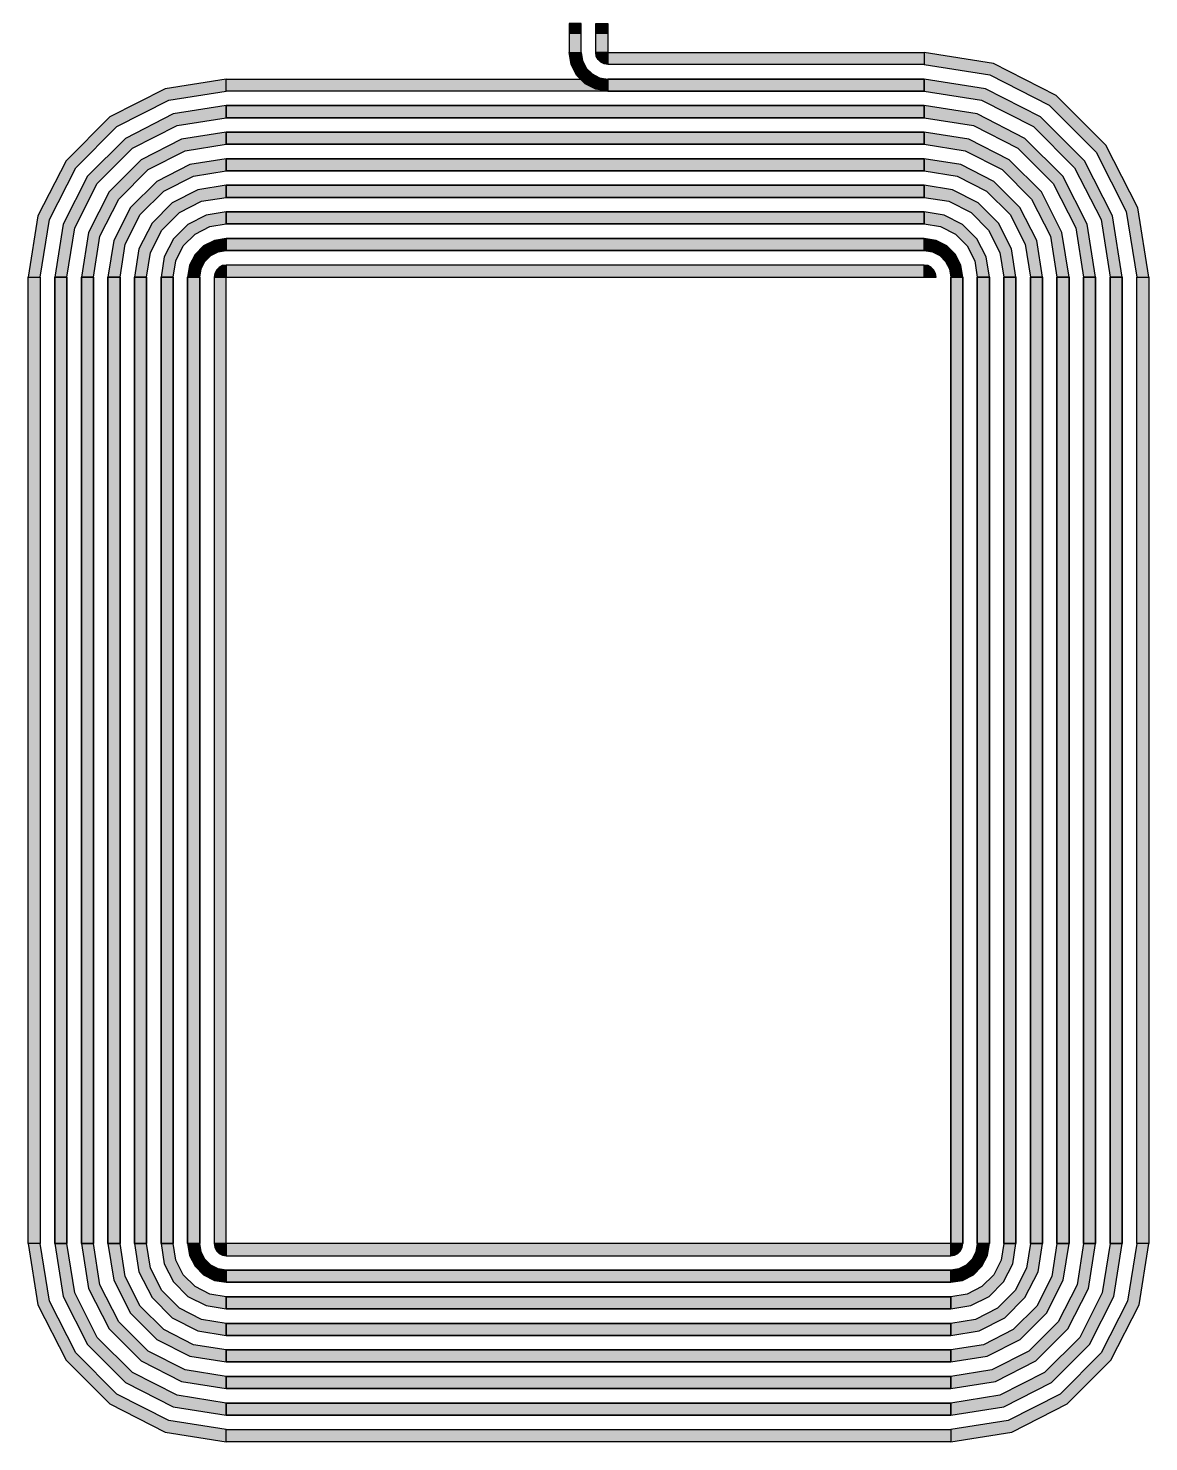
# Model space of a CAD drawing. Extents: x -200 to 7200, y -200 to 2100.
# Drawn here: x 5884 to 6116, y 84 to 376.5 of the extents above; entities that cross this region are included whole.
import ezdxf

# ---------------------------------------------------------------- set-up
doc = ezdxf.new("R2010")
doc.units = 0

# ---------------------------------------------------------------- blocks, each defined once
blk = doc.blocks.new('R2C1')
for points in [[(5998.5, 375.5), (5998.5, 377.5), (5996, 377.5), (5996, 375.5), (5998.5, 375.5)], [(6001.5, 375.5), (6001.5, 377.5), (6004, 377.5), (6004, 375.5), (6001.5, 375.5)], [(5998.5, 371.5), (5998.5, 375.5), (5996, 375.5), (5996, 371.5), (5998.5, 371.5)], [(6001.5, 371.5), (6001.5, 375.5), (6004, 375.5), (6004, 371.5), (6001.5, 371.5)], [(6004, 363.5), (6001.53, 363.89), (5999.3, 365.03), (5997.53, 366.8), (5996.39, 369.03), (5996, 371.5), (5998.5, 371.5), (5998.77, 369.8), (5999.55, 368.27), (6000.77, 367.05), (6002.3, 366.27), (6004, 366), (6004, 363.5)], [(6004, 369), (6003.23, 369.12), (6002.53, 369.48), (6001.98, 370.03), (6001.62, 370.73), (6001.5, 371.5), (6004, 371.5), (6004, 371.5), (6004, 371.5), (6004, 371.5), (6004, 371.5), (6004, 371.5), (6004, 369)], [(6069.5, 369), (6004, 369), (6004, 371.5), (6069.5, 371.5), (6069.5, 369)], [(6116, 325), (6113.72, 339.37), (6107.12, 352.33), (6096.83, 362.62), (6083.87, 369.22), (6069.5, 371.5), (6069.5, 369), (6083.1, 366.85), (6095.36, 360.6), (6105.1, 350.86), (6111.35, 338.6), (6113.5, 325), (6116, 325)], [(5925, 366), (5912.33, 363.99), (5900.9, 358.17), (5891.83, 349.1), (5886.01, 337.67), (5884, 325), (5886.5, 325), (5888.38, 336.9), (5893.85, 347.63), (5902.37, 356.15), (5913.1, 361.62), (5925, 363.5), (5925, 366)], [(6069.5, 363.5), (5925, 363.5), (5925, 366), (6069.5, 366), (6069.5, 363.5)], [(6069.5, 366), (6004, 366), (6004, 363.5), (6069.5, 363.5), (6069.5, 366)], [(6110.5, 325), (6108.49, 337.67), (6102.67, 349.1), (6093.6, 358.17), (6082.17, 363.99), (6069.5, 366), (6069.5, 363.5), (6081.4, 361.62), (6092.13, 356.15), (6100.65, 347.63), (6106.12, 336.9), (6108, 325), (6110.5, 325)], [(6110.5, 325), (6108.49, 337.67), (6102.67, 349.1), (6093.6, 358.17), (6082.17, 363.99), (6069.5, 366), (6069.5, 363.5), (6081.4, 361.62), (6092.13, 356.15), (6100.65, 347.63), (6106.12, 336.9), (6108, 325), (6110.5, 325)], [(5925, 360.5), (5914.03, 358.76), (5904.13, 353.72), (5896.28, 345.87), (5891.24, 335.97), (5889.5, 325), (5892, 325), (5893.62, 335.2), (5898.3, 344.4), (5905.6, 351.7), (5914.8, 356.38), (5925, 358), (5925, 360.5)], [(5925, 360.5), (5914.03, 358.76), (5904.13, 353.72), (5896.28, 345.87), (5891.24, 335.97), (5889.5, 325), (5892, 325), (5893.62, 335.2), (5898.3, 344.4), (5905.6, 351.7), (5914.8, 356.38), (5925, 358), (5925, 360.5)], [(6069.5, 358), (5925, 358), (5925, 360.5), (6069.5, 360.5), (6069.5, 358)], [(6069.5, 360.5), (5925, 360.5), (5925, 358), (6069.5, 358), (6069.5, 360.5)], [(6105, 325), (6103.26, 335.97), (6098.22, 345.87), (6090.37, 353.72), (6080.47, 358.76), (6069.5, 360.5), (6069.5, 358), (6079.7, 356.38), (6088.9, 351.7), (6096.2, 344.4), (6100.88, 335.2), (6102.5, 325), (6105, 325)], [(6105, 325), (6103.26, 335.97), (6098.22, 345.87), (6090.37, 353.72), (6080.47, 358.76), (6069.5, 360.5), (6069.5, 358), (6079.7, 356.38), (6088.9, 351.7), (6096.2, 344.4), (6100.88, 335.2), (6102.5, 325), (6105, 325)], [(5925, 355), (5915.73, 353.53), (5907.37, 349.27), (5900.73, 342.63), (5896.47, 334.27), (5895, 325), (5897.5, 325), (5898.85, 333.5), (5902.75, 341.16), (5908.84, 347.25), (5916.5, 351.15), (5925, 352.5), (5925, 355)], [(5925, 355), (5915.73, 353.53), (5907.37, 349.27), (5900.73, 342.63), (5896.47, 334.27), (5895, 325), (5897.5, 325), (5898.85, 333.5), (5902.75, 341.16), (5908.84, 347.25), (5916.5, 351.15), (5925, 352.5), (5925, 355)], [(6069.5, 352.5), (5925, 352.5), (5925, 355), (6069.5, 355), (6069.5, 352.5)], [(6069.5, 355), (5925, 355), (5925, 352.5), (6069.5, 352.5), (6069.5, 355)], [(6099.5, 325), (6098.03, 334.27), (6093.77, 342.63), (6087.13, 349.27), (6078.77, 353.53), (6069.5, 355), (6069.5, 352.5), (6078, 351.15), (6085.66, 347.25), (6091.75, 341.16), (6095.65, 333.5), (6097, 325), (6099.5, 325)], [(6099.5, 325), (6098.03, 334.27), (6093.77, 342.63), (6087.13, 349.27), (6078.77, 353.53), (6069.5, 355), (6069.5, 352.5), (6078, 351.15), (6085.66, 347.25), (6091.75, 341.16), (6095.65, 333.5), (6097, 325), (6099.5, 325)], [(5925, 349.5), (5917.43, 348.3), (5910.6, 344.82), (5905.18, 339.4), (5901.7, 332.57), (5900.5, 325), (5903, 325), (5904.08, 331.8), (5907.2, 337.93), (5912.07, 342.8), (5918.2, 345.92), (5925, 347), (5925, 349.5)], [(5925, 349.5), (5917.43, 348.3), (5910.6, 344.82), (5905.18, 339.4), (5901.7, 332.57), (5900.5, 325), (5903, 325), (5904.08, 331.8), (5907.2, 337.93), (5912.07, 342.8), (5918.2, 345.92), (5925, 347), (5925, 349.5)], [(6069.5, 347), (5925, 347), (5925, 349.5), (6069.5, 349.5), (6069.5, 347)], [(6069.5, 349.5), (5925, 349.5), (5925, 347), (6069.5, 347), (6069.5, 349.5)], [(6094, 325), (6092.8, 332.57), (6089.32, 339.4), (6083.9, 344.82), (6077.07, 348.3), (6069.5, 349.5), (6069.5, 347), (6076.3, 345.92), (6082.43, 342.8), (6087.3, 337.93), (6090.42, 331.8), (6091.5, 325), (6094, 325)], [(6094, 325), (6092.8, 332.57), (6089.32, 339.4), (6083.9, 344.82), (6077.07, 348.3), (6069.5, 349.5), (6069.5, 347), (6076.3, 345.92), (6082.43, 342.8), (6087.3, 337.93), (6090.42, 331.8), (6091.5, 325), (6094, 325)], [(5925, 344), (5919.13, 343.07), (5913.83, 340.37), (5909.63, 336.17), (5906.93, 330.87), (5906, 325), (5908.5, 325), (5909.31, 330.1), (5911.65, 334.7), (5915.3, 338.35), (5919.9, 340.69), (5925, 341.5), (5925, 344)], [(5925, 344), (5919.13, 343.07), (5913.83, 340.37), (5909.63, 336.17), (5906.93, 330.87), (5906, 325), (5908.5, 325), (5909.31, 330.1), (5911.65, 334.7), (5915.3, 338.35), (5919.9, 340.69), (5925, 341.5), (5925, 344)], [(6069.5, 341.5), (5925, 341.5), (5925, 344), (6069.5, 344), (6069.5, 341.5)], [(6069.5, 344), (5925, 344), (5925, 341.5), (6069.5, 341.5), (6069.5, 344)], [(6088.5, 325), (6087.57, 330.87), (6084.87, 336.17), (6080.67, 340.37), (6075.37, 343.07), (6069.5, 344), (6069.5, 341.5), (6074.6, 340.69), (6079.2, 338.35), (6082.85, 334.7), (6085.19, 330.1), (6086, 325), (6088.5, 325)], [(6088.5, 325), (6087.57, 330.87), (6084.87, 336.17), (6080.67, 340.37), (6075.37, 343.07), (6069.5, 344), (6069.5, 341.5), (6074.6, 340.69), (6079.2, 338.35), (6082.85, 334.7), (6085.19, 330.1), (6086, 325), (6088.5, 325)], [(5925, 338.5), (5920.83, 337.84), (5917.06, 335.92), (5914.08, 332.94), (5912.16, 329.17), (5911.5, 325), (5914, 325), (5914.54, 328.4), (5916.1, 331.47), (5918.53, 333.9), (5921.6, 335.46), (5925, 336), (5925, 338.5)], [(5925, 338.5), (5920.83, 337.84), (5917.06, 335.92), (5914.08, 332.94), (5912.16, 329.17), (5911.5, 325), (5914, 325), (5914.54, 328.4), (5916.1, 331.47), (5918.53, 333.9), (5921.6, 335.46), (5925, 336), (5925, 338.5)], [(6069.5, 336), (5925, 336), (5925, 338.5), (6069.5, 338.5), (6069.5, 336)], [(6069.5, 338.5), (5925, 338.5), (5925, 336), (6069.5, 336), (6069.5, 338.5)], [(6083, 325), (6082.34, 329.17), (6080.42, 332.94), (6077.44, 335.92), (6073.67, 337.84), (6069.5, 338.5), (6069.5, 336), (6072.9, 335.46), (6075.97, 333.9), (6078.4, 331.47), (6079.96, 328.4), (6080.5, 325), (6083, 325)], [(6083, 325), (6082.34, 329.17), (6080.42, 332.94), (6077.44, 335.92), (6073.67, 337.84), (6069.5, 338.5), (6069.5, 336), (6072.9, 335.46), (6075.97, 333.9), (6078.4, 331.47), (6079.96, 328.4), (6080.5, 325), (6083, 325)], [(5925, 333), (5922.53, 332.61), (5920.3, 331.47), (5918.53, 329.7), (5917.39, 327.47), (5917, 325), (5919.5, 325), (5919.77, 326.7), (5920.55, 328.23), (5921.77, 329.45), (5923.3, 330.23), (5925, 330.5), (5925, 333)], [(5925, 333), (5922.53, 332.61), (5920.3, 331.47), (5918.53, 329.7), (5917.39, 327.47), (5917, 325), (5919.5, 325), (5919.77, 326.7), (5920.55, 328.23), (5921.77, 329.45), (5923.3, 330.23), (5925, 330.5), (5925, 333)], [(6069.5, 330.5), (5925, 330.5), (5925, 333), (6069.5, 333), (6069.5, 330.5)], [(6069.5, 333), (5925, 333), (5925, 330.5), (6069.5, 330.5), (6069.5, 333)], [(6077.5, 325), (6077.11, 327.47), (6075.97, 329.7), (6074.2, 331.47), (6071.97, 332.61), (6069.5, 333), (6069.5, 330.5), (6071.2, 330.23), (6072.73, 329.45), (6073.95, 328.23), (6074.73, 326.7), (6075, 325), (6077.5, 325)], [(6077.5, 325), (6077.11, 327.47), (6075.97, 329.7), (6074.2, 331.47), (6071.97, 332.61), (6069.5, 333), (6069.5, 330.5), (6071.2, 330.23), (6072.73, 329.45), (6073.95, 328.23), (6074.73, 326.7), (6075, 325), (6077.5, 325)], [(5886.5, 325), (5886.5, 125), (5884, 125), (5884, 325), (5886.5, 325)], [(5892, 325), (5892, 125), (5889.5, 125), (5889.5, 325), (5892, 325)], [(5889.5, 325), (5889.5, 125), (5892, 125), (5892, 325), (5889.5, 325)], [(5897.5, 325), (5897.5, 125), (5895, 125), (5895, 325), (5897.5, 325)], [(5895, 325), (5895, 125), (5897.5, 125), (5897.5, 325), (5895, 325)], [(5903, 325), (5903, 125), (5900.5, 125), (5900.5, 325), (5903, 325)], [(5900.5, 325), (5900.5, 125), (5903, 125), (5903, 325), (5900.5, 325)], [(5908.5, 325), (5908.5, 125), (5906, 125), (5906, 325), (5908.5, 325)], [(5906, 325), (5906, 125), (5908.5, 125), (5908.5, 325), (5906, 325)], [(5914, 325), (5914, 125), (5911.5, 125), (5911.5, 325), (5914, 325)], [(5911.5, 325), (5911.5, 125), (5914, 125), (5914, 325), (5911.5, 325)], [(5919.5, 325), (5919.5, 125), (5917, 125), (5917, 325), (5919.5, 325)], [(5917, 325), (5917, 125), (5919.5, 125), (5919.5, 325), (5917, 325)], [(5925, 327.5), (5924.23, 327.38), (5923.53, 327.02), (5922.98, 326.47), (5922.62, 325.77), (5922.5, 325), (5925, 325), (5925, 325), (5925, 325), (5925, 325), (5925, 325), (5925, 325), (5925, 327.5)], [(5925, 125), (5925, 325), (5922.5, 325), (5922.5, 125), (5925, 125)], [(5922.5, 325), (5922.5, 125), (5925, 125), (5925, 325), (5922.5, 325)], [(6069.5, 327.5), (5925, 327.5), (5925, 325), (6069.5, 325), (6069.5, 327.5)], [(6072, 325), (6071.88, 325.77), (6071.52, 326.47), (6070.97, 327.02), (6070.27, 327.38), (6069.5, 327.5), (6069.5, 325), (6069.5, 325), (6069.5, 325), (6069.5, 325), (6069.5, 325), (6069.5, 325), (6072, 325)], [(6075, 125), (6075, 325), (6077.5, 325), (6077.5, 125), (6075, 125)], [(6077.5, 125), (6077.5, 325), (6075, 325), (6075, 125), (6077.5, 125)], [(6080.5, 125), (6080.5, 325), (6083, 325), (6083, 125), (6080.5, 125)], [(6083, 125), (6083, 325), (6080.5, 325), (6080.5, 125), (6083, 125)], [(6086, 125), (6086, 325), (6088.5, 325), (6088.5, 125), (6086, 125)], [(6088.5, 125), (6088.5, 325), (6086, 325), (6086, 125), (6088.5, 125)], [(6091.5, 125), (6091.5, 325), (6094, 325), (6094, 125), (6091.5, 125)], [(6094, 125), (6094, 325), (6091.5, 325), (6091.5, 125), (6094, 125)], [(6097, 125), (6097, 325), (6099.5, 325), (6099.5, 125), (6097, 125)], [(6099.5, 125), (6099.5, 325), (6097, 325), (6097, 125), (6099.5, 125)], [(6102.5, 125), (6102.5, 325), (6105, 325), (6105, 125), (6102.5, 125)], [(6105, 125), (6105, 325), (6102.5, 325), (6102.5, 125), (6105, 125)], [(6108, 125), (6108, 325), (6110.5, 325), (6110.5, 125), (6108, 125)], [(6110.5, 125), (6110.5, 325), (6108, 325), (6108, 125), (6110.5, 125)], [(6113.5, 125), (6113.5, 325), (6116, 325), (6116, 125), (6113.5, 125)], [(5884, 125), (5886.01, 112.33), (5891.83, 100.9), (5900.9, 91.83), (5912.33, 86.01), (5925, 84), (5925, 86.5), (5913.1, 88.38), (5902.37, 93.85), (5893.85, 102.37), (5888.38, 113.1), (5886.5, 125), (5884, 125)], [(5889.5, 125), (5891.24, 114.03), (5896.28, 104.13), (5904.13, 96.28), (5914.03, 91.24), (5925, 89.5), (5925, 92), (5914.8, 93.62), (5905.6, 98.3), (5898.3, 105.6), (5893.62, 114.8), (5892, 125), (5889.5, 125)], [(5889.5, 125), (5891.24, 114.03), (5896.28, 104.13), (5904.13, 96.28), (5914.03, 91.24), (5925, 89.5), (5925, 92), (5914.8, 93.62), (5905.6, 98.3), (5898.3, 105.6), (5893.62, 114.8), (5892, 125), (5889.5, 125)], [(5895, 125), (5896.47, 115.73), (5900.73, 107.37), (5907.37, 100.73), (5915.73, 96.47), (5925, 95), (5925, 97.5), (5916.5, 98.85), (5908.84, 102.75), (5902.75, 108.84), (5898.85, 116.5), (5897.5, 125), (5895, 125)], [(5895, 125), (5896.47, 115.73), (5900.73, 107.37), (5907.37, 100.73), (5915.73, 96.47), (5925, 95), (5925, 97.5), (5916.5, 98.85), (5908.84, 102.75), (5902.75, 108.84), (5898.85, 116.5), (5897.5, 125), (5895, 125)], [(5900.5, 125), (5901.7, 117.43), (5905.18, 110.6), (5910.6, 105.18), (5917.43, 101.7), (5925, 100.5), (5925, 103), (5918.2, 104.08), (5912.07, 107.2), (5907.2, 112.07), (5904.08, 118.2), (5903, 125), (5900.5, 125)], [(5900.5, 125), (5901.7, 117.43), (5905.18, 110.6), (5910.6, 105.18), (5917.43, 101.7), (5925, 100.5), (5925, 103), (5918.2, 104.08), (5912.07, 107.2), (5907.2, 112.07), (5904.08, 118.2), (5903, 125), (5900.5, 125)], [(5906, 125), (5906.93, 119.13), (5909.63, 113.83), (5913.83, 109.63), (5919.13, 106.93), (5925, 106), (5925, 108.5), (5919.9, 109.31), (5915.3, 111.65), (5911.65, 115.3), (5909.31, 119.9), (5908.5, 125), (5906, 125)], [(5906, 125), (5906.93, 119.13), (5909.63, 113.83), (5913.83, 109.63), (5919.13, 106.93), (5925, 106), (5925, 108.5), (5919.9, 109.31), (5915.3, 111.65), (5911.65, 115.3), (5909.31, 119.9), (5908.5, 125), (5906, 125)], [(5911.5, 125), (5912.16, 120.83), (5914.08, 117.06), (5917.06, 114.08), (5920.83, 112.16), (5925, 111.5), (5925, 114), (5921.6, 114.54), (5918.53, 116.1), (5916.1, 118.53), (5914.54, 121.6), (5914, 125), (5911.5, 125)], [(5911.5, 125), (5912.16, 120.83), (5914.08, 117.06), (5917.06, 114.08), (5920.83, 112.16), (5925, 111.5), (5925, 114), (5921.6, 114.54), (5918.53, 116.1), (5916.1, 118.53), (5914.54, 121.6), (5914, 125), (5911.5, 125)], [(5917, 125), (5917.39, 122.53), (5918.53, 120.3), (5920.3, 118.53), (5922.53, 117.39), (5925, 117), (5925, 119.5), (5923.3, 119.77), (5921.77, 120.55), (5920.55, 121.77), (5919.77, 123.3), (5919.5, 125), (5917, 125)], [(5917, 125), (5917.39, 122.53), (5918.53, 120.3), (5920.3, 118.53), (5922.53, 117.39), (5925, 117), (5925, 119.5), (5923.3, 119.77), (5921.77, 120.55), (5920.55, 121.77), (5919.77, 123.3), (5919.5, 125), (5917, 125)], [(5922.5, 125), (5922.62, 124.23), (5922.98, 123.53), (5923.53, 122.98), (5924.23, 122.62), (5925, 122.5), (5925, 125), (5925, 125), (5925, 125), (5925, 125), (5925, 125), (5925, 125), (5922.5, 125)], [(5925, 122.5), (6075, 122.5), (6075, 125), (5925, 125), (5925, 122.5)], [(6075, 117), (6077.47, 117.39), (6079.7, 118.53), (6081.47, 120.3), (6082.61, 122.53), (6083, 125), (6080.5, 125), (6080.23, 123.3), (6079.45, 121.77), (6078.23, 120.55), (6076.7, 119.77), (6075, 119.5), (6075, 117)], [(6075, 122.5), (6075.77, 122.62), (6076.47, 122.98), (6077.02, 123.53), (6077.38, 124.23), (6077.5, 125), (6075, 125), (6075, 125), (6075, 125), (6075, 125), (6075, 125), (6075, 125), (6075, 122.5)], [(6075, 111.5), (6079.17, 112.16), (6082.94, 114.08), (6085.92, 117.06), (6087.84, 120.83), (6088.5, 125), (6086, 125), (6085.46, 121.6), (6083.9, 118.53), (6081.47, 116.1), (6078.4, 114.54), (6075, 114), (6075, 111.5)], [(6075, 117), (6077.47, 117.39), (6079.7, 118.53), (6081.47, 120.3), (6082.61, 122.53), (6083, 125), (6080.5, 125), (6080.23, 123.3), (6079.45, 121.77), (6078.23, 120.55), (6076.7, 119.77), (6075, 119.5), (6075, 117)], [(6075, 106), (6080.87, 106.93), (6086.17, 109.63), (6090.37, 113.83), (6093.07, 119.13), (6094, 125), (6091.5, 125), (6090.69, 119.9), (6088.35, 115.3), (6084.7, 111.65), (6080.1, 109.31), (6075, 108.5), (6075, 106)], [(6075, 111.5), (6079.17, 112.16), (6082.94, 114.08), (6085.92, 117.06), (6087.84, 120.83), (6088.5, 125), (6086, 125), (6085.46, 121.6), (6083.9, 118.53), (6081.47, 116.1), (6078.4, 114.54), (6075, 114), (6075, 111.5)], [(6075, 100.5), (6082.57, 101.7), (6089.4, 105.18), (6094.82, 110.6), (6098.3, 117.43), (6099.5, 125), (6097, 125), (6095.92, 118.2), (6092.8, 112.07), (6087.93, 107.2), (6081.8, 104.08), (6075, 103), (6075, 100.5)], [(6075, 106), (6080.87, 106.93), (6086.17, 109.63), (6090.37, 113.83), (6093.07, 119.13), (6094, 125), (6091.5, 125), (6090.69, 119.9), (6088.35, 115.3), (6084.7, 111.65), (6080.1, 109.31), (6075, 108.5), (6075, 106)], [(6075, 95), (6084.27, 96.47), (6092.63, 100.73), (6099.27, 107.37), (6103.53, 115.73), (6105, 125), (6102.5, 125), (6101.15, 116.5), (6097.25, 108.84), (6091.16, 102.75), (6083.5, 98.85), (6075, 97.5), (6075, 95)], [(6075, 100.5), (6082.57, 101.7), (6089.4, 105.18), (6094.82, 110.6), (6098.3, 117.43), (6099.5, 125), (6097, 125), (6095.92, 118.2), (6092.8, 112.07), (6087.93, 107.2), (6081.8, 104.08), (6075, 103), (6075, 100.5)], [(6075, 89.5), (6085.97, 91.24), (6095.87, 96.28), (6103.72, 104.13), (6108.76, 114.03), (6110.5, 125), (6108, 125), (6106.38, 114.8), (6101.7, 105.6), (6094.4, 98.3), (6085.2, 93.62), (6075, 92), (6075, 89.5)], [(6075, 95), (6084.27, 96.47), (6092.63, 100.73), (6099.27, 107.37), (6103.53, 115.73), (6105, 125), (6102.5, 125), (6101.15, 116.5), (6097.25, 108.84), (6091.16, 102.75), (6083.5, 98.85), (6075, 97.5), (6075, 95)], [(6075, 84), (6087.67, 86.01), (6099.1, 91.83), (6108.17, 100.9), (6113.99, 112.33), (6116, 125), (6113.5, 125), (6111.62, 113.1), (6106.15, 102.37), (6097.63, 93.85), (6086.9, 88.38), (6075, 86.5), (6075, 84)], [(6075, 89.5), (6085.97, 91.24), (6095.87, 96.28), (6103.72, 104.13), (6108.76, 114.03), (6110.5, 125), (6108, 125), (6106.38, 114.8), (6101.7, 105.6), (6094.4, 98.3), (6085.2, 93.62), (6075, 92), (6075, 89.5)], [(5925, 119.5), (6075, 119.5), (6075, 117), (5925, 117), (5925, 119.5)], [(5925, 117), (6075, 117), (6075, 119.5), (5925, 119.5), (5925, 117)], [(5925, 114), (6075, 114), (6075, 111.5), (5925, 111.5), (5925, 114)], [(5925, 111.5), (6075, 111.5), (6075, 114), (5925, 114), (5925, 111.5)], [(5925, 108.5), (6075, 108.5), (6075, 106), (5925, 106), (5925, 108.5)], [(5925, 106), (6075, 106), (6075, 108.5), (5925, 108.5), (5925, 106)], [(5925, 103), (6075, 103), (6075, 100.5), (5925, 100.5), (5925, 103)], [(5925, 100.5), (6075, 100.5), (6075, 103), (5925, 103), (5925, 100.5)], [(5925, 97.5), (6075, 97.5), (6075, 95), (5925, 95), (5925, 97.5)], [(5925, 95), (6075, 95), (6075, 97.5), (5925, 97.5), (5925, 95)], [(5925, 92), (6075, 92), (6075, 89.5), (5925, 89.5), (5925, 92)], [(5925, 89.5), (6075, 89.5), (6075, 92), (5925, 92), (5925, 89.5)], [(5925, 86.5), (6075, 86.5), (6075, 84), (5925, 84), (5925, 86.5)]]:
    blk.add_lwpolyline(points)
for points in [[(5998.5, 375.5), (5998.5, 377.5), (5996, 375.5), (5996, 377.5)], [(6001.5, 375.5), (6001.5, 377.5), (6004, 375.5), (6004, 377.5)], [(5998.5, 371.5), (5998.5, 375.5), (5996, 371.5), (5996, 375.5)], [(6001.5, 371.5), (6001.5, 375.5), (6004, 371.5), (6004, 375.5)], [(5998.77, 369.8), (5996.39, 369.03), (5998.5, 371.5), (5996, 371.5)], [(6004, 371.5), (6001.62, 370.73), (6004, 371.5), (6001.5, 371.5)], [(6004, 371.5), (6001.98, 370.03), (6004, 371.5), (6001.62, 370.73)], [(6004, 371.5), (6002.53, 369.48), (6004, 371.5), (6001.98, 370.03)], [(6004, 371.5), (6003.23, 369.12), (6004, 371.5), (6002.53, 369.48)], [(6004, 371.5), (6004, 369), (6004, 371.5), (6003.23, 369.12)], [(6069.5, 369), (6004, 369), (6069.5, 371.5), (6004, 371.5)], [(6083.1, 366.85), (6083.87, 369.22), (6069.5, 369), (6069.5, 371.5)], [(5999.55, 368.27), (5997.53, 366.8), (5998.77, 369.8), (5996.39, 369.03)], [(6095.36, 360.6), (6096.83, 362.62), (6083.1, 366.85), (6083.87, 369.22)], [(5925, 363.5), (5925, 366), (5913.1, 361.62), (5912.33, 363.99)], [(6069.5, 363.5), (5925, 363.5), (6069.5, 366), (5925, 366)], [(6000.77, 367.05), (5999.3, 365.03), (5999.55, 368.27), (5997.53, 366.8)], [(6002.3, 366.27), (6001.53, 363.89), (6000.77, 367.05), (5999.3, 365.03)], [(6004, 366), (6004, 363.5), (6002.3, 366.27), (6001.53, 363.89)], [(6069.5, 366), (6004, 366), (6069.5, 363.5), (6004, 363.5)], [(6081.4, 361.62), (6082.17, 363.99), (6069.5, 363.5), (6069.5, 366)], [(6081.4, 361.62), (6082.17, 363.99), (6069.5, 363.5), (6069.5, 366)], [(5913.1, 361.62), (5912.33, 363.99), (5902.37, 356.15), (5900.9, 358.17)], [(6092.13, 356.15), (6093.6, 358.17), (6081.4, 361.62), (6082.17, 363.99)], [(6092.13, 356.15), (6093.6, 358.17), (6081.4, 361.62), (6082.17, 363.99)], [(5925, 358), (5925, 360.5), (5914.8, 356.38), (5914.03, 358.76)], [(5925, 358), (5925, 360.5), (5914.8, 356.38), (5914.03, 358.76)], [(6069.5, 358), (5925, 358), (6069.5, 360.5), (5925, 360.5)], [(6069.5, 360.5), (5925, 360.5), (6069.5, 358), (5925, 358)], [(6079.7, 356.38), (6080.47, 358.76), (6069.5, 358), (6069.5, 360.5)], [(6079.7, 356.38), (6080.47, 358.76), (6069.5, 358), (6069.5, 360.5)], [(6105.1, 350.86), (6107.12, 352.33), (6095.36, 360.6), (6096.83, 362.62)], [(5902.37, 356.15), (5900.9, 358.17), (5893.85, 347.63), (5891.83, 349.1)], [(5914.8, 356.38), (5914.03, 358.76), (5905.6, 351.7), (5904.13, 353.72)], [(5914.8, 356.38), (5914.03, 358.76), (5905.6, 351.7), (5904.13, 353.72)], [(6088.9, 351.7), (6090.37, 353.72), (6079.7, 356.38), (6080.47, 358.76)], [(6088.9, 351.7), (6090.37, 353.72), (6079.7, 356.38), (6080.47, 358.76)], [(6100.65, 347.63), (6102.67, 349.1), (6092.13, 356.15), (6093.6, 358.17)], [(6100.65, 347.63), (6102.67, 349.1), (6092.13, 356.15), (6093.6, 358.17)], [(5925, 352.5), (5925, 355), (5916.5, 351.15), (5915.73, 353.53)], [(5925, 352.5), (5925, 355), (5916.5, 351.15), (5915.73, 353.53)], [(6069.5, 352.5), (5925, 352.5), (6069.5, 355), (5925, 355)], [(6069.5, 355), (5925, 355), (6069.5, 352.5), (5925, 352.5)], [(6078, 351.15), (6078.77, 353.53), (6069.5, 352.5), (6069.5, 355)], [(6078, 351.15), (6078.77, 353.53), (6069.5, 352.5), (6069.5, 355)], [(5905.6, 351.7), (5904.13, 353.72), (5898.3, 344.4), (5896.28, 345.87)], [(5905.6, 351.7), (5904.13, 353.72), (5898.3, 344.4), (5896.28, 345.87)], [(5916.5, 351.15), (5915.73, 353.53), (5908.84, 347.25), (5907.37, 349.27)], [(5916.5, 351.15), (5915.73, 353.53), (5908.84, 347.25), (5907.37, 349.27)], [(6085.66, 347.25), (6087.13, 349.27), (6078, 351.15), (6078.77, 353.53)], [(6085.66, 347.25), (6087.13, 349.27), (6078, 351.15), (6078.77, 353.53)], [(6096.2, 344.4), (6098.22, 345.87), (6088.9, 351.7), (6090.37, 353.72)], [(6096.2, 344.4), (6098.22, 345.87), (6088.9, 351.7), (6090.37, 353.72)], [(6111.35, 338.6), (6113.72, 339.37), (6105.1, 350.86), (6107.12, 352.33)], [(5893.85, 347.63), (5891.83, 349.1), (5888.38, 336.9), (5886.01, 337.67)], [(5908.84, 347.25), (5907.37, 349.27), (5902.75, 341.16), (5900.73, 342.63)], [(5908.84, 347.25), (5907.37, 349.27), (5902.75, 341.16), (5900.73, 342.63)], [(5918.2, 345.92), (5917.43, 348.3), (5912.07, 342.8), (5910.6, 344.82)], [(5918.2, 345.92), (5917.43, 348.3), (5912.07, 342.8), (5910.6, 344.82)], [(5925, 347), (5925, 349.5), (5918.2, 345.92), (5917.43, 348.3)], [(5925, 347), (5925, 349.5), (5918.2, 345.92), (5917.43, 348.3)], [(6069.5, 347), (5925, 347), (6069.5, 349.5), (5925, 349.5)], [(6069.5, 349.5), (5925, 349.5), (6069.5, 347), (5925, 347)], [(6076.3, 345.92), (6077.07, 348.3), (6069.5, 347), (6069.5, 349.5)], [(6076.3, 345.92), (6077.07, 348.3), (6069.5, 347), (6069.5, 349.5)], [(6082.43, 342.8), (6083.9, 344.82), (6076.3, 345.92), (6077.07, 348.3)], [(6082.43, 342.8), (6083.9, 344.82), (6076.3, 345.92), (6077.07, 348.3)], [(6091.75, 341.16), (6093.77, 342.63), (6085.66, 347.25), (6087.13, 349.27)], [(6091.75, 341.16), (6093.77, 342.63), (6085.66, 347.25), (6087.13, 349.27)], [(6106.12, 336.9), (6108.49, 337.67), (6100.65, 347.63), (6102.67, 349.1)], [(6106.12, 336.9), (6108.49, 337.67), (6100.65, 347.63), (6102.67, 349.1)], [(5898.3, 344.4), (5896.28, 345.87), (5893.62, 335.2), (5891.24, 335.97)], [(5898.3, 344.4), (5896.28, 345.87), (5893.62, 335.2), (5891.24, 335.97)], [(6100.88, 335.2), (6103.26, 335.97), (6096.2, 344.4), (6098.22, 345.87)], [(6100.88, 335.2), (6103.26, 335.97), (6096.2, 344.4), (6098.22, 345.87)], [(5902.75, 341.16), (5900.73, 342.63), (5898.85, 333.5), (5896.47, 334.27)], [(5902.75, 341.16), (5900.73, 342.63), (5898.85, 333.5), (5896.47, 334.27)], [(5912.07, 342.8), (5910.6, 344.82), (5907.2, 337.93), (5905.18, 339.4)], [(5912.07, 342.8), (5910.6, 344.82), (5907.2, 337.93), (5905.18, 339.4)], [(5919.9, 340.69), (5919.13, 343.07), (5915.3, 338.35), (5913.83, 340.37)], [(5919.9, 340.69), (5919.13, 343.07), (5915.3, 338.35), (5913.83, 340.37)], [(5925, 341.5), (5925, 344), (5919.9, 340.69), (5919.13, 343.07)], [(5925, 341.5), (5925, 344), (5919.9, 340.69), (5919.13, 343.07)], [(6069.5, 341.5), (5925, 341.5), (6069.5, 344), (5925, 344)], [(6069.5, 344), (5925, 344), (6069.5, 341.5), (5925, 341.5)], [(6074.6, 340.69), (6075.37, 343.07), (6069.5, 341.5), (6069.5, 344)], [(6074.6, 340.69), (6075.37, 343.07), (6069.5, 341.5), (6069.5, 344)], [(6079.2, 338.35), (6080.67, 340.37), (6074.6, 340.69), (6075.37, 343.07)], [(6079.2, 338.35), (6080.67, 340.37), (6074.6, 340.69), (6075.37, 343.07)], [(6087.3, 337.93), (6089.32, 339.4), (6082.43, 342.8), (6083.9, 344.82)], [(6087.3, 337.93), (6089.32, 339.4), (6082.43, 342.8), (6083.9, 344.82)], [(6095.65, 333.5), (6098.03, 334.27), (6091.75, 341.16), (6093.77, 342.63)], [(6095.65, 333.5), (6098.03, 334.27), (6091.75, 341.16), (6093.77, 342.63)], [(5907.2, 337.93), (5905.18, 339.4), (5904.08, 331.8), (5901.7, 332.57)], [(5907.2, 337.93), (5905.18, 339.4), (5904.08, 331.8), (5901.7, 332.57)], [(5915.3, 338.35), (5913.83, 340.37), (5911.65, 334.7), (5909.63, 336.17)], [(5915.3, 338.35), (5913.83, 340.37), (5911.65, 334.7), (5909.63, 336.17)], [(6082.85, 334.7), (6084.87, 336.17), (6079.2, 338.35), (6080.67, 340.37)], [(6082.85, 334.7), (6084.87, 336.17), (6079.2, 338.35), (6080.67, 340.37)], [(6090.42, 331.8), (6092.8, 332.57), (6087.3, 337.93), (6089.32, 339.4)], [(6090.42, 331.8), (6092.8, 332.57), (6087.3, 337.93), (6089.32, 339.4)], [(6113.5, 325), (6116, 325), (6111.35, 338.6), (6113.72, 339.37)], [(5888.38, 336.9), (5886.01, 337.67), (5886.5, 325), (5884, 325)], [(5921.6, 335.46), (5920.83, 337.84), (5918.53, 333.9), (5917.06, 335.92)], [(5921.6, 335.46), (5920.83, 337.84), (5918.53, 333.9), (5917.06, 335.92)], [(5925, 336), (5925, 338.5), (5921.6, 335.46), (5920.83, 337.84)], [(5925, 336), (5925, 338.5), (5921.6, 335.46), (5920.83, 337.84)], [(6069.5, 336), (5925, 336), (6069.5, 338.5), (5925, 338.5)], [(6069.5, 338.5), (5925, 338.5), (6069.5, 336), (5925, 336)], [(6072.9, 335.46), (6073.67, 337.84), (6069.5, 336), (6069.5, 338.5)], [(6072.9, 335.46), (6073.67, 337.84), (6069.5, 336), (6069.5, 338.5)], [(6075.97, 333.9), (6077.44, 335.92), (6072.9, 335.46), (6073.67, 337.84)], [(6075.97, 333.9), (6077.44, 335.92), (6072.9, 335.46), (6073.67, 337.84)], [(6108, 325), (6110.5, 325), (6106.12, 336.9), (6108.49, 337.67)], [(6108, 325), (6110.5, 325), (6106.12, 336.9), (6108.49, 337.67)], [(5893.62, 335.2), (5891.24, 335.97), (5892, 325), (5889.5, 325)], [(5893.62, 335.2), (5891.24, 335.97), (5892, 325), (5889.5, 325)], [(5898.85, 333.5), (5896.47, 334.27), (5897.5, 325), (5895, 325)], [(5898.85, 333.5), (5896.47, 334.27), (5897.5, 325), (5895, 325)], [(5911.65, 334.7), (5909.63, 336.17), (5909.31, 330.1), (5906.93, 330.87)], [(5911.65, 334.7), (5909.63, 336.17), (5909.31, 330.1), (5906.93, 330.87)], [(5918.53, 333.9), (5917.06, 335.92), (5916.1, 331.47), (5914.08, 332.94)], [(5918.53, 333.9), (5917.06, 335.92), (5916.1, 331.47), (5914.08, 332.94)], [(6078.4, 331.47), (6080.42, 332.94), (6075.97, 333.9), (6077.44, 335.92)], [(6078.4, 331.47), (6080.42, 332.94), (6075.97, 333.9), (6077.44, 335.92)], [(6085.19, 330.1), (6087.57, 330.87), (6082.85, 334.7), (6084.87, 336.17)], [(6085.19, 330.1), (6087.57, 330.87), (6082.85, 334.7), (6084.87, 336.17)], [(6097, 325), (6099.5, 325), (6095.65, 333.5), (6098.03, 334.27)], [(6097, 325), (6099.5, 325), (6095.65, 333.5), (6098.03, 334.27)], [(6102.5, 325), (6105, 325), (6100.88, 335.2), (6103.26, 335.97)], [(6102.5, 325), (6105, 325), (6100.88, 335.2), (6103.26, 335.97)], [(5904.08, 331.8), (5901.7, 332.57), (5903, 325), (5900.5, 325)], [(5904.08, 331.8), (5901.7, 332.57), (5903, 325), (5900.5, 325)], [(5909.31, 330.1), (5906.93, 330.87), (5908.5, 325), (5906, 325)], [(5909.31, 330.1), (5906.93, 330.87), (5908.5, 325), (5906, 325)], [(5916.1, 331.47), (5914.08, 332.94), (5914.54, 328.4), (5912.16, 329.17)], [(5916.1, 331.47), (5914.08, 332.94), (5914.54, 328.4), (5912.16, 329.17)], [(5921.77, 329.45), (5920.3, 331.47), (5920.55, 328.23), (5918.53, 329.7)], [(5921.77, 329.45), (5920.3, 331.47), (5920.55, 328.23), (5918.53, 329.7)], [(5923.3, 330.23), (5922.53, 332.61), (5921.77, 329.45), (5920.3, 331.47)], [(5923.3, 330.23), (5922.53, 332.61), (5921.77, 329.45), (5920.3, 331.47)], [(5925, 330.5), (5925, 333), (5923.3, 330.23), (5922.53, 332.61)], [(5925, 330.5), (5925, 333), (5923.3, 330.23), (5922.53, 332.61)], [(6069.5, 330.5), (5925, 330.5), (6069.5, 333), (5925, 333)], [(6069.5, 333), (5925, 333), (6069.5, 330.5), (5925, 330.5)], [(6071.2, 330.23), (6071.97, 332.61), (6069.5, 330.5), (6069.5, 333)], [(6071.2, 330.23), (6071.97, 332.61), (6069.5, 330.5), (6069.5, 333)], [(6072.73, 329.45), (6074.2, 331.47), (6071.2, 330.23), (6071.97, 332.61)], [(6072.73, 329.45), (6074.2, 331.47), (6071.2, 330.23), (6071.97, 332.61)], [(6073.95, 328.23), (6075.97, 329.7), (6072.73, 329.45), (6074.2, 331.47)], [(6073.95, 328.23), (6075.97, 329.7), (6072.73, 329.45), (6074.2, 331.47)], [(6079.96, 328.4), (6082.34, 329.17), (6078.4, 331.47), (6080.42, 332.94)], [(6079.96, 328.4), (6082.34, 329.17), (6078.4, 331.47), (6080.42, 332.94)], [(6086, 325), (6088.5, 325), (6085.19, 330.1), (6087.57, 330.87)], [(6086, 325), (6088.5, 325), (6085.19, 330.1), (6087.57, 330.87)], [(6091.5, 325), (6094, 325), (6090.42, 331.8), (6092.8, 332.57)], [(6091.5, 325), (6094, 325), (6090.42, 331.8), (6092.8, 332.57)], [(5914.54, 328.4), (5912.16, 329.17), (5914, 325), (5911.5, 325)], [(5914.54, 328.4), (5912.16, 329.17), (5914, 325), (5911.5, 325)], [(5920.55, 328.23), (5918.53, 329.7), (5919.77, 326.7), (5917.39, 327.47)], [(5920.55, 328.23), (5918.53, 329.7), (5919.77, 326.7), (5917.39, 327.47)], [(6074.73, 326.7), (6077.11, 327.47), (6073.95, 328.23), (6075.97, 329.7)], [(6074.73, 326.7), (6077.11, 327.47), (6073.95, 328.23), (6075.97, 329.7)], [(6080.5, 325), (6083, 325), (6079.96, 328.4), (6082.34, 329.17)], [(6080.5, 325), (6083, 325), (6079.96, 328.4), (6082.34, 329.17)], [(5886.5, 325), (5886.5, 125), (5884, 325), (5884, 125)], [(5892, 325), (5892, 125), (5889.5, 325), (5889.5, 125)], [(5889.5, 325), (5889.5, 125), (5892, 325), (5892, 125)], [(5897.5, 325), (5897.5, 125), (5895, 325), (5895, 125)], [(5895, 325), (5895, 125), (5897.5, 325), (5897.5, 125)], [(5903, 325), (5903, 125), (5900.5, 325), (5900.5, 125)], [(5900.5, 325), (5900.5, 125), (5903, 325), (5903, 125)], [(5908.5, 325), (5908.5, 125), (5906, 325), (5906, 125)], [(5906, 325), (5906, 125), (5908.5, 325), (5908.5, 125)], [(5914, 325), (5914, 125), (5911.5, 325), (5911.5, 125)], [(5911.5, 325), (5911.5, 125), (5914, 325), (5914, 125)], [(5919.77, 326.7), (5917.39, 327.47), (5919.5, 325), (5917, 325)], [(5919.77, 326.7), (5917.39, 327.47), (5919.5, 325), (5917, 325)], [(5919.5, 325), (5919.5, 125), (5917, 325), (5917, 125)], [(5917, 325), (5917, 125), (5919.5, 325), (5919.5, 125)], [(5925, 325), (5922.62, 325.77), (5925, 325), (5922.5, 325)], [(5925, 125), (5925, 325), (5922.5, 125), (5922.5, 325)], [(5922.5, 325), (5922.5, 125), (5925, 325), (5925, 125)], [(5925, 325), (5922.98, 326.47), (5925, 325), (5922.62, 325.77)], [(5925, 325), (5923.53, 327.02), (5925, 325), (5922.98, 326.47)], [(5925, 325), (5924.23, 327.38), (5925, 325), (5923.53, 327.02)], [(5925, 325), (5925, 327.5), (5925, 325), (5924.23, 327.38)], [(6069.5, 327.5), (5925, 327.5), (6069.5, 325), (5925, 325)], [(6069.5, 325), (6070.27, 327.38), (6069.5, 325), (6069.5, 327.5)], [(6069.5, 325), (6070.97, 327.02), (6069.5, 325), (6070.27, 327.38)], [(6069.5, 325), (6071.52, 326.47), (6069.5, 325), (6070.97, 327.02)], [(6069.5, 325), (6071.88, 325.77), (6069.5, 325), (6071.52, 326.47)], [(6069.5, 325), (6072, 325), (6069.5, 325), (6071.88, 325.77)], [(6075, 325), (6077.5, 325), (6074.73, 326.7), (6077.11, 327.47)], [(6075, 325), (6077.5, 325), (6074.73, 326.7), (6077.11, 327.47)], [(6075, 125), (6075, 325), (6077.5, 125), (6077.5, 325)], [(6077.5, 125), (6077.5, 325), (6075, 125), (6075, 325)], [(6080.5, 125), (6080.5, 325), (6083, 125), (6083, 325)], [(6083, 125), (6083, 325), (6080.5, 125), (6080.5, 325)], [(6086, 125), (6086, 325), (6088.5, 125), (6088.5, 325)], [(6088.5, 125), (6088.5, 325), (6086, 125), (6086, 325)], [(6091.5, 125), (6091.5, 325), (6094, 125), (6094, 325)], [(6094, 125), (6094, 325), (6091.5, 125), (6091.5, 325)], [(6097, 125), (6097, 325), (6099.5, 125), (6099.5, 325)], [(6099.5, 125), (6099.5, 325), (6097, 125), (6097, 325)], [(6102.5, 125), (6102.5, 325), (6105, 125), (6105, 325)], [(6105, 125), (6105, 325), (6102.5, 125), (6102.5, 325)], [(6108, 125), (6108, 325), (6110.5, 125), (6110.5, 325)], [(6110.5, 125), (6110.5, 325), (6108, 125), (6108, 325)], [(6113.5, 125), (6113.5, 325), (6116, 125), (6116, 325)], [(5886.5, 125), (5884, 125), (5888.38, 113.1), (5886.01, 112.33)], [(5892, 125), (5889.5, 125), (5893.62, 114.8), (5891.24, 114.03)], [(5892, 125), (5889.5, 125), (5893.62, 114.8), (5891.24, 114.03)], [(5897.5, 125), (5895, 125), (5898.85, 116.5), (5896.47, 115.73)], [(5897.5, 125), (5895, 125), (5898.85, 116.5), (5896.47, 115.73)], [(5903, 125), (5900.5, 125), (5904.08, 118.2), (5901.7, 117.43)], [(5903, 125), (5900.5, 125), (5904.08, 118.2), (5901.7, 117.43)], [(5908.5, 125), (5906, 125), (5909.31, 119.9), (5906.93, 119.13)], [(5908.5, 125), (5906, 125), (5909.31, 119.9), (5906.93, 119.13)], [(5914, 125), (5911.5, 125), (5914.54, 121.6), (5912.16, 120.83)], [(5914, 125), (5911.5, 125), (5914.54, 121.6), (5912.16, 120.83)], [(5919.5, 125), (5917, 125), (5919.77, 123.3), (5917.39, 122.53)], [(5919.5, 125), (5917, 125), (5919.77, 123.3), (5917.39, 122.53)], [(5919.77, 123.3), (5917.39, 122.53), (5920.55, 121.77), (5918.53, 120.3)], [(5919.77, 123.3), (5917.39, 122.53), (5920.55, 121.77), (5918.53, 120.3)], [(5925, 125), (5922.5, 125), (5925, 125), (5922.62, 124.23)], [(5925, 125), (5922.62, 124.23), (5925, 125), (5922.98, 123.53)], [(5925, 125), (5922.98, 123.53), (5925, 125), (5923.53, 122.98)], [(5925, 125), (5923.53, 122.98), (5925, 125), (5924.23, 122.62)], [(5925, 125), (5924.23, 122.62), (5925, 125), (5925, 122.5)], [(5925, 122.5), (6075, 122.5), (5925, 125), (6075, 125)], [(6075, 125), (6075, 122.5), (6075, 125), (6075.77, 122.62)], [(6075, 125), (6075.77, 122.62), (6075, 125), (6076.47, 122.98)], [(6075, 125), (6076.47, 122.98), (6075, 125), (6077.02, 123.53)], [(6075, 125), (6077.02, 123.53), (6075, 125), (6077.38, 124.23)], [(6075, 125), (6077.38, 124.23), (6075, 125), (6077.5, 125)], [(6079.45, 121.77), (6081.47, 120.3), (6080.23, 123.3), (6082.61, 122.53)], [(6079.45, 121.77), (6081.47, 120.3), (6080.23, 123.3), (6082.61, 122.53)], [(6080.23, 123.3), (6082.61, 122.53), (6080.5, 125), (6083, 125)], [(6080.23, 123.3), (6082.61, 122.53), (6080.5, 125), (6083, 125)], [(6085.46, 121.6), (6087.84, 120.83), (6086, 125), (6088.5, 125)], [(6085.46, 121.6), (6087.84, 120.83), (6086, 125), (6088.5, 125)], [(6090.69, 119.9), (6093.07, 119.13), (6091.5, 125), (6094, 125)], [(6090.69, 119.9), (6093.07, 119.13), (6091.5, 125), (6094, 125)], [(6095.92, 118.2), (6098.3, 117.43), (6097, 125), (6099.5, 125)], [(6095.92, 118.2), (6098.3, 117.43), (6097, 125), (6099.5, 125)], [(6101.15, 116.5), (6103.53, 115.73), (6102.5, 125), (6105, 125)], [(6101.15, 116.5), (6103.53, 115.73), (6102.5, 125), (6105, 125)], [(6106.38, 114.8), (6108.76, 114.03), (6108, 125), (6110.5, 125)], [(6106.38, 114.8), (6108.76, 114.03), (6108, 125), (6110.5, 125)], [(6111.62, 113.1), (6113.99, 112.33), (6113.5, 125), (6116, 125)], [(5914.54, 121.6), (5912.16, 120.83), (5916.1, 118.53), (5914.08, 117.06)], [(5914.54, 121.6), (5912.16, 120.83), (5916.1, 118.53), (5914.08, 117.06)], [(5920.55, 121.77), (5918.53, 120.3), (5921.77, 120.55), (5920.3, 118.53)], [(5920.55, 121.77), (5918.53, 120.3), (5921.77, 120.55), (5920.3, 118.53)], [(5921.77, 120.55), (5920.3, 118.53), (5923.3, 119.77), (5922.53, 117.39)], [(5921.77, 120.55), (5920.3, 118.53), (5923.3, 119.77), (5922.53, 117.39)], [(6076.7, 119.77), (6077.47, 117.39), (6078.23, 120.55), (6079.7, 118.53)], [(6076.7, 119.77), (6077.47, 117.39), (6078.23, 120.55), (6079.7, 118.53)], [(6078.23, 120.55), (6079.7, 118.53), (6079.45, 121.77), (6081.47, 120.3)], [(6078.23, 120.55), (6079.7, 118.53), (6079.45, 121.77), (6081.47, 120.3)], [(6083.9, 118.53), (6085.92, 117.06), (6085.46, 121.6), (6087.84, 120.83)], [(6083.9, 118.53), (6085.92, 117.06), (6085.46, 121.6), (6087.84, 120.83)], [(5904.08, 118.2), (5901.7, 117.43), (5907.2, 112.07), (5905.18, 110.6)], [(5904.08, 118.2), (5901.7, 117.43), (5907.2, 112.07), (5905.18, 110.6)], [(5909.31, 119.9), (5906.93, 119.13), (5911.65, 115.3), (5909.63, 113.83)], [(5909.31, 119.9), (5906.93, 119.13), (5911.65, 115.3), (5909.63, 113.83)], [(5916.1, 118.53), (5914.08, 117.06), (5918.53, 116.1), (5917.06, 114.08)], [(5916.1, 118.53), (5914.08, 117.06), (5918.53, 116.1), (5917.06, 114.08)], [(5923.3, 119.77), (5922.53, 117.39), (5925, 119.5), (5925, 117)], [(5923.3, 119.77), (5922.53, 117.39), (5925, 119.5), (5925, 117)], [(5925, 119.5), (6075, 119.5), (5925, 117), (6075, 117)], [(5925, 117), (6075, 117), (5925, 119.5), (6075, 119.5)], [(6075, 119.5), (6075, 117), (6076.7, 119.77), (6077.47, 117.39)], [(6075, 119.5), (6075, 117), (6076.7, 119.77), (6077.47, 117.39)], [(6081.47, 116.1), (6082.94, 114.08), (6083.9, 118.53), (6085.92, 117.06)], [(6081.47, 116.1), (6082.94, 114.08), (6083.9, 118.53), (6085.92, 117.06)], [(6088.35, 115.3), (6090.37, 113.83), (6090.69, 119.9), (6093.07, 119.13)], [(6088.35, 115.3), (6090.37, 113.83), (6090.69, 119.9), (6093.07, 119.13)], [(6092.8, 112.07), (6094.82, 110.6), (6095.92, 118.2), (6098.3, 117.43)], [(6092.8, 112.07), (6094.82, 110.6), (6095.92, 118.2), (6098.3, 117.43)], [(5893.62, 114.8), (5891.24, 114.03), (5898.3, 105.6), (5896.28, 104.13)], [(5893.62, 114.8), (5891.24, 114.03), (5898.3, 105.6), (5896.28, 104.13)], [(5898.85, 116.5), (5896.47, 115.73), (5902.75, 108.84), (5900.73, 107.37)], [(5898.85, 116.5), (5896.47, 115.73), (5902.75, 108.84), (5900.73, 107.37)], [(5911.65, 115.3), (5909.63, 113.83), (5915.3, 111.65), (5913.83, 109.63)], [(5911.65, 115.3), (5909.63, 113.83), (5915.3, 111.65), (5913.83, 109.63)], [(5918.53, 116.1), (5917.06, 114.08), (5921.6, 114.54), (5920.83, 112.16)], [(5918.53, 116.1), (5917.06, 114.08), (5921.6, 114.54), (5920.83, 112.16)], [(5921.6, 114.54), (5920.83, 112.16), (5925, 114), (5925, 111.5)], [(5921.6, 114.54), (5920.83, 112.16), (5925, 114), (5925, 111.5)], [(6075, 114), (6075, 111.5), (6078.4, 114.54), (6079.17, 112.16)], [(6075, 114), (6075, 111.5), (6078.4, 114.54), (6079.17, 112.16)], [(6078.4, 114.54), (6079.17, 112.16), (6081.47, 116.1), (6082.94, 114.08)], [(6078.4, 114.54), (6079.17, 112.16), (6081.47, 116.1), (6082.94, 114.08)], [(6084.7, 111.65), (6086.17, 109.63), (6088.35, 115.3), (6090.37, 113.83)], [(6084.7, 111.65), (6086.17, 109.63), (6088.35, 115.3), (6090.37, 113.83)], [(6097.25, 108.84), (6099.27, 107.37), (6101.15, 116.5), (6103.53, 115.73)], [(6097.25, 108.84), (6099.27, 107.37), (6101.15, 116.5), (6103.53, 115.73)], [(6101.7, 105.6), (6103.72, 104.13), (6106.38, 114.8), (6108.76, 114.03)], [(6101.7, 105.6), (6103.72, 104.13), (6106.38, 114.8), (6108.76, 114.03)], [(5888.38, 113.1), (5886.01, 112.33), (5893.85, 102.37), (5891.83, 100.9)], [(5907.2, 112.07), (5905.18, 110.6), (5912.07, 107.2), (5910.6, 105.18)], [(5907.2, 112.07), (5905.18, 110.6), (5912.07, 107.2), (5910.6, 105.18)], [(5915.3, 111.65), (5913.83, 109.63), (5919.9, 109.31), (5919.13, 106.93)], [(5915.3, 111.65), (5913.83, 109.63), (5919.9, 109.31), (5919.13, 106.93)], [(5925, 114), (6075, 114), (5925, 111.5), (6075, 111.5)], [(5925, 111.5), (6075, 111.5), (5925, 114), (6075, 114)], [(6080.1, 109.31), (6080.87, 106.93), (6084.7, 111.65), (6086.17, 109.63)], [(6080.1, 109.31), (6080.87, 106.93), (6084.7, 111.65), (6086.17, 109.63)], [(6087.93, 107.2), (6089.4, 105.18), (6092.8, 112.07), (6094.82, 110.6)], [(6087.93, 107.2), (6089.4, 105.18), (6092.8, 112.07), (6094.82, 110.6)], [(6106.15, 102.37), (6108.17, 100.9), (6111.62, 113.1), (6113.99, 112.33)], [(5902.75, 108.84), (5900.73, 107.37), (5908.84, 102.75), (5907.37, 100.73)], [(5902.75, 108.84), (5900.73, 107.37), (5908.84, 102.75), (5907.37, 100.73)], [(5919.9, 109.31), (5919.13, 106.93), (5925, 108.5), (5925, 106)], [(5919.9, 109.31), (5919.13, 106.93), (5925, 108.5), (5925, 106)], [(5925, 108.5), (6075, 108.5), (5925, 106), (6075, 106)], [(5925, 106), (6075, 106), (5925, 108.5), (6075, 108.5)], [(6075, 108.5), (6075, 106), (6080.1, 109.31), (6080.87, 106.93)], [(6075, 108.5), (6075, 106), (6080.1, 109.31), (6080.87, 106.93)], [(6091.16, 102.75), (6092.63, 100.73), (6097.25, 108.84), (6099.27, 107.37)], [(6091.16, 102.75), (6092.63, 100.73), (6097.25, 108.84), (6099.27, 107.37)], [(5898.3, 105.6), (5896.28, 104.13), (5905.6, 98.3), (5904.13, 96.28)], [(5898.3, 105.6), (5896.28, 104.13), (5905.6, 98.3), (5904.13, 96.28)], [(5912.07, 107.2), (5910.6, 105.18), (5918.2, 104.08), (5917.43, 101.7)], [(5912.07, 107.2), (5910.6, 105.18), (5918.2, 104.08), (5917.43, 101.7)], [(6081.8, 104.08), (6082.57, 101.7), (6087.93, 107.2), (6089.4, 105.18)], [(6081.8, 104.08), (6082.57, 101.7), (6087.93, 107.2), (6089.4, 105.18)], [(6094.4, 98.3), (6095.87, 96.28), (6101.7, 105.6), (6103.72, 104.13)], [(6094.4, 98.3), (6095.87, 96.28), (6101.7, 105.6), (6103.72, 104.13)], [(5908.84, 102.75), (5907.37, 100.73), (5916.5, 98.85), (5915.73, 96.47)], [(5908.84, 102.75), (5907.37, 100.73), (5916.5, 98.85), (5915.73, 96.47)], [(5918.2, 104.08), (5917.43, 101.7), (5925, 103), (5925, 100.5)], [(5918.2, 104.08), (5917.43, 101.7), (5925, 103), (5925, 100.5)], [(5925, 103), (6075, 103), (5925, 100.5), (6075, 100.5)], [(5925, 100.5), (6075, 100.5), (5925, 103), (6075, 103)], [(6075, 103), (6075, 100.5), (6081.8, 104.08), (6082.57, 101.7)], [(6075, 103), (6075, 100.5), (6081.8, 104.08), (6082.57, 101.7)], [(6083.5, 98.85), (6084.27, 96.47), (6091.16, 102.75), (6092.63, 100.73)], [(6083.5, 98.85), (6084.27, 96.47), (6091.16, 102.75), (6092.63, 100.73)], [(5893.85, 102.37), (5891.83, 100.9), (5902.37, 93.85), (5900.9, 91.83)], [(6097.63, 93.85), (6099.1, 91.83), (6106.15, 102.37), (6108.17, 100.9)], [(5905.6, 98.3), (5904.13, 96.28), (5914.8, 93.62), (5914.03, 91.24)], [(5905.6, 98.3), (5904.13, 96.28), (5914.8, 93.62), (5914.03, 91.24)], [(5916.5, 98.85), (5915.73, 96.47), (5925, 97.5), (5925, 95)], [(5916.5, 98.85), (5915.73, 96.47), (5925, 97.5), (5925, 95)], [(5925, 97.5), (6075, 97.5), (5925, 95), (6075, 95)], [(5925, 95), (6075, 95), (5925, 97.5), (6075, 97.5)], [(6075, 97.5), (6075, 95), (6083.5, 98.85), (6084.27, 96.47)], [(6075, 97.5), (6075, 95), (6083.5, 98.85), (6084.27, 96.47)], [(6085.2, 93.62), (6085.97, 91.24), (6094.4, 98.3), (6095.87, 96.28)], [(6085.2, 93.62), (6085.97, 91.24), (6094.4, 98.3), (6095.87, 96.28)], [(5902.37, 93.85), (5900.9, 91.83), (5913.1, 88.38), (5912.33, 86.01)], [(5914.8, 93.62), (5914.03, 91.24), (5925, 92), (5925, 89.5)], [(5914.8, 93.62), (5914.03, 91.24), (5925, 92), (5925, 89.5)], [(6075, 92), (6075, 89.5), (6085.2, 93.62), (6085.97, 91.24)], [(6075, 92), (6075, 89.5), (6085.2, 93.62), (6085.97, 91.24)], [(6086.9, 88.38), (6087.67, 86.01), (6097.63, 93.85), (6099.1, 91.83)], [(5925, 92), (6075, 92), (5925, 89.5), (6075, 89.5)], [(5925, 89.5), (6075, 89.5), (5925, 92), (6075, 92)], [(5913.1, 88.38), (5912.33, 86.01), (5925, 86.5), (5925, 84)], [(6075, 86.5), (6075, 84), (6086.9, 88.38), (6087.67, 86.01)], [(5925, 86.5), (6075, 86.5), (5925, 84), (6075, 84)]]:
    blk.add_solid(points)

msp = doc.modelspace()

# ---------------------------------------------------------------- block references
msp.add_blockref('R2C1', (0, 0))

doc.saveas('drawing.dxf')
